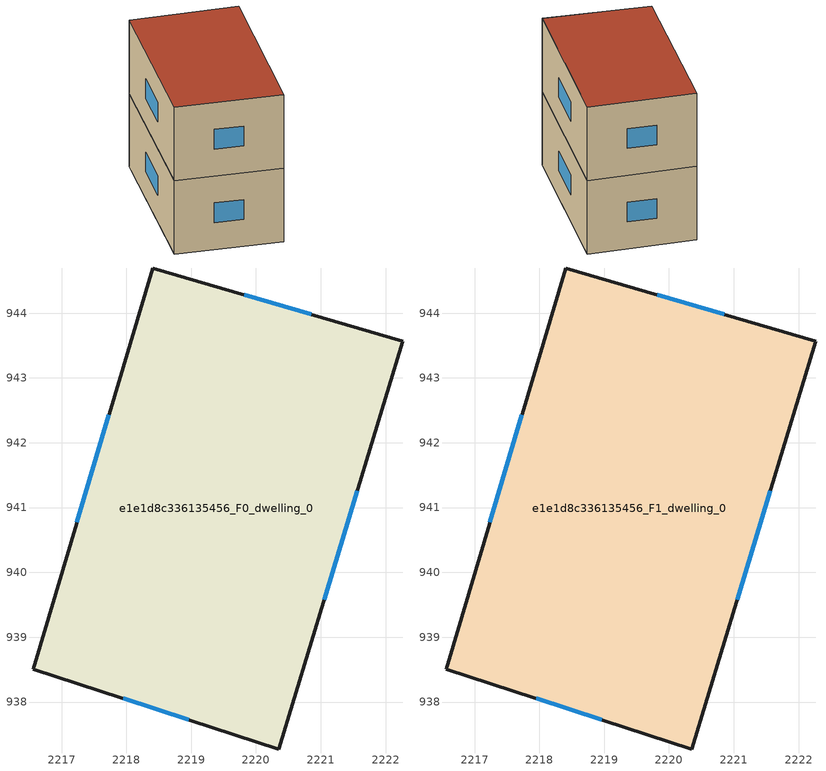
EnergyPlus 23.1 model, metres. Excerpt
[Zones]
e1e1d8c336135456_F0_dwelling_0
 floor ground (EU_floor_Construction): 2222.26,943.57 2220.35,937.28 2216.56,938.51 2218.4,944.7 z0
 wall outside (EU_wall_Construction): 2222.26,943.57 2218.4,944.7 2216.56,938.51 2220.35,937.28 2222.26,943.57 z0:3
 window (EU_Window_Construction): 2220.85,943.98 2219.82,944.28 / 2221.05,939.58 2221.56,941.26 / 2217.95,938.06 2218.97,937.73 / 2217.73,942.43 2217.24,940.77 z1.1:1.9
e1e1d8c336135456_F1_dwelling_0
 floor to e1e1d8c336135456_F0_dwelling_0 (EU_floor_Construction): 2222.26,943.57 2220.35,937.28 2216.56,938.51 2218.4,944.7 z3
 wall outside (EU_wall_Construction): 2222.26,943.57 2218.4,944.7 2216.56,938.51 2220.35,937.28 2222.26,943.57 z3:6
 window (EU_Window_Construction): 2220.85,943.98 2219.82,944.28 / 2221.05,939.58 2221.56,941.26 / 2217.95,938.06 2218.97,937.73 / 2217.73,942.43 2217.24,940.77 z4.1:4.9
 roof outside (EU_roof_Construction): 2220.35,937.28 2222.26,943.57 2218.4,944.7 2216.56,938.51 z6
[Building]
EU S2 Campaign: North Axis=0; Terrain=City; Solar Distribution=FullExterior
[Site:Location]
Bologna: Latitude=44.5; Longitude=11.25; Time Zone=1; Elevation=37
[SizingPeriod:WeatherFileDays]
AnnualSizingPeriod: Begin Month=1; Begin Day of Month=1; End Month=12; End Day of Month=31; Day of Week for Start Day=Monday; Use Weather File Daylight Saving Period=No; Use Weather File Rain and Snow Indicators=No
[MATERIAL]
EU_InternalMass_Material: Roughness=MediumRough; Thickness=0.1; Conductivity=1; Density=1800; Specific Heat=900; Thermal Absorptance=0.9; Solar Absorptance=0.7; Visible Absorptance=0.7
[MATERIAL:NOMASS] Roughness=MediumRough; Thermal Absorptance=0.9; Solar Absorptance=0.7; Visible Absorptance=0.7
Name | Thermal Resistance
EU_wall_NoMass | 0.753012
EU_roof_NoMass | 0.675676
EU_floor_NoMass | 0.609756
[WINDOWMATERIAL:SIMPLEGLAZINGSYSTEM]
EU_Window_SimpleGlazing: UFactor=4.6; Solar Heat Gain Coefficient=0.85; Visible Transmittance=0.85
[CONSTRUCTION]
EU_wall_Construction: EU_wall_NoMass
EU_roof_Construction: EU_roof_NoMass
EU_floor_Construction: EU_floor_NoMass
EU_Window_Construction: EU_Window_SimpleGlazing
EU_InternalMass_Construction: EU_InternalMass_Material
[ZONE] Type=1; Multiplier=1; Ceiling Height=autocalculate; Volume=78.2417; Floor Area=autocalculate; Part of Total Floor Area=Yes
e1e1d8c336135456_F0_dwelling_0; e1e1d8c336135456_F1_dwelling_0
[INTERNALMASS] Construction=EU_InternalMass_Construction; Surface Area=26.0805
Name | Zone or ZoneList
e1e1d8c336135456_F0_dwelling_0_EU_InternalMass | e1e1d8c336135456_F0_dwelling_0
e1e1d8c336135456_F1_dwelling_0_EU_InternalMass | e1e1d8c336135456_F1_dwelling_0
[OTHEREQUIPMENT] Fuel Type=Electricity; Design Level Calculation Method=Watts/Area; Power per Zone Floor Area=1; Fraction Latent=0; Fraction Radiant=0; Fraction Lost=0; Carbon Dioxide Generation Rate=0; EndUse Subcategory=EU_Step8_InternalGains
Name | Zone or ZoneList or Space or SpaceList | Schedule
EU_Step8_InternalGain_e1e1d8c336135456_F0_dwelling_0_f000 | e1e1d8c336135456_F0_dwelling_0 | EU_Step8_GainSchedule_e1e1d8c336135456_F0_dwelling_0_f000
EU_Step8_InternalGain_e1e1d8c336135456_F1_dwelling_0_f000 | e1e1d8c336135456_F1_dwelling_0 | EU_Step8_GainSchedule_e1e1d8c336135456_F1_dwelling_0_f000
[ZONEVENTILATION:DESIGNFLOWRATE] Schedule=EU_AlwaysOn; Design Flow Rate Calculation Method=AirChanges/Hour; Air Changes per Hour=0.64; Ventilation Type=Natural; Fan Pressure Rise=0; Fan Total Efficiency=1; Constant Term Coefficient=1; Temperature Term Coefficient=0; Velocity Term Coefficient=0; Velocity Squared Term Coefficient=0; Minimum Indoor Temperature=-100; Maximum Indoor Temperature=100; Delta Temperature=-100; Minimum Outdoor Temperature=-100; Maximum Outdoor Temperature=100; Maximum Wind Speed=40
Name | Zone or ZoneList or Space or SpaceList
EU_ConstantAir_e1e1d8c336135456_F0_dwelling_0 | e1e1d8c336135456_F0_dwelling_0
EU_ConstantAir_e1e1d8c336135456_F1_dwelling_0 | e1e1d8c336135456_F1_dwelling_0
[HVACTEMPLATE:THERMOSTAT] Constant Heating Setpoint=20; Constant Cooling Setpoint=50
EU_HeatOnly_e1e1d8c336135456_F0_dwelling_0; EU_HeatOnly_e1e1d8c336135456_F1_dwelling_0
[HVACTEMPLATE:ZONE:IDEALLOADSAIRSYSTEM] System Availability Schedule=EU_AlwaysOn; Maximum Heating Supply Air Temperature=50; Minimum Cooling Supply Air Temperature=13; Maximum Heating Supply Air Humidity Ratio=0.0156; Minimum Cooling Supply Air Humidity Ratio=0.0077; Heating Limit=NoLimit; Cooling Limit=NoLimit; Heating Availability Schedule=EU_AlwaysOn; Cooling Availability Schedule=EU_CoolingOff; Dehumidification Control Type=ConstantSensibleHeatRatio; Cooling Sensible Heat Ratio=0.7; Dehumidification Setpoint=60; Humidification Control Type=None; Humidification Setpoint=30; Outdoor Air Method=None; Outdoor Air Flow Rate per Person=0.00944; Outdoor Air Flow Rate per Zone Floor Area=0; Outdoor Air Flow Rate per Zone=0; Demand Controlled Ventilation Type=None; Outdoor Air Economizer Type=NoEconomizer; Heat Recovery Type=None; Sensible Heat Recovery Effectiveness=0.7; Latent Heat Recovery Effectiveness=0.65
Name | Template Thermostat
e1e1d8c336135456_F0_dwelling_0 | EU_HeatOnly_e1e1d8c336135456_F0_dwelling_0
e1e1d8c336135456_F1_dwelling_0 | EU_HeatOnly_e1e1d8c336135456_F1_dwelling_0
[SIZING:ZONE] Zone Cooling Design Supply Air Temperature Input Method=SupplyAirTemperature; Zone Cooling Design Supply Air Temperature=13; Zone Heating Design Supply Air Temperature Input Method=SupplyAirTemperature; Zone Heating Design Supply Air Temperature=50; Zone Cooling Design Supply Air Humidity Ratio=0.008; Zone Heating Design Supply Air Humidity Ratio=0.008; Cooling Design Air Flow Method=DesignDay; Cooling Design Air Flow Rate=0; Cooling Minimum Air Flow per Zone Floor Area=0.000762; Cooling Minimum Air Flow=0; Cooling Minimum Air Flow Fraction=0.2; Heating Design Air Flow Method=DesignDay; Heating Design Air Flow Rate=0; Heating Maximum Air Flow per Zone Floor Area=0.002032; Heating Maximum Air Flow=0.141576; Heating Maximum Air Flow Fraction=0.3; Account for Dedicated Outdoor Air System=No; Dedicated Outdoor Air System Control Strategy=NeutralSupplyAir; Dedicated Outdoor Air Low Setpoint Temperature for Design=autosize; Dedicated Outdoor Air High Setpoint Temperature for Design=autosize; Zone Load Sizing Method=Sensible Load Only No Latent Load; Zone Latent Cooling Design Supply Air Humidity Ratio Input Method=HumidityRatioDifference; Zone Cooling Design Supply Air Humidity Ratio Difference=0.005; Zone Latent Heating Design Supply Air Humidity Ratio Input Method=HumidityRatioDifference; Zone Humidification Design Supply Air Humidity Ratio Difference=0.005
e1e1d8c336135456_F0_dwelling_0; e1e1d8c336135456_F1_dwelling_0
[SCHEDULE:CONSTANT]
Name | Hourly Value
EU_AlwaysOn | 1
EU_CoolingOff | 0
[SCHEDULE:FILE] Column Number=1; Rows to Skip at Top=0; Number of Hours of Data=8760; Column Separator=Comma; Interpolate to Timestep=No; Minutes per Item=60; Adjust Schedule for Daylight Savings=Yes
Name | File
EU_Step8_GainSchedule_e1e1d8c336135456_F0_dwelling_0_f000 | ../../schedules/e1e1d8c336135456/e1e1d8c336135456_F0_dwelling_0_f000_gain.csv
EU_Step8_GainSchedule_e1e1d8c336135456_F1_dwelling_0_f000 | ../../schedules/e1e1d8c336135456/e1e1d8c336135456_F1_dwelling_0_f000_gain.csv
